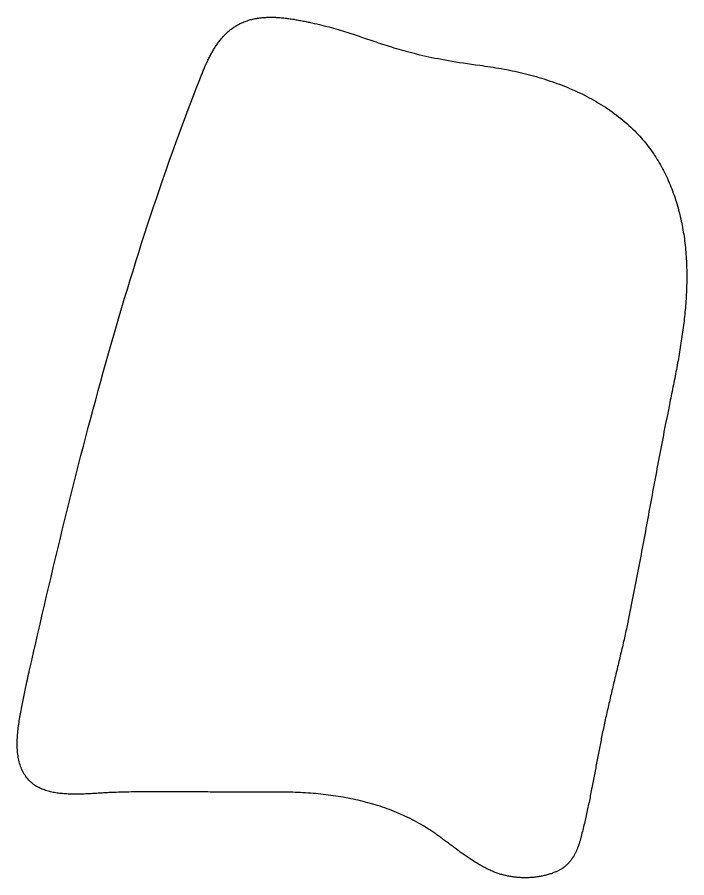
# Model space of a CAD drawing. Header units: metres. Extents: x 157 to 275, y -144 to -64.
# Drawn here: x 161.87 to 192.31, y -144.02 to -104.86 of the extents above; entities that cross this region are included whole.
import ezdxf

# ---------------------------------------------------------------- set-up
doc = ezdxf.new("R2010")
doc.units = ezdxf.units.M

msp = doc.modelspace()

# ---------------------------------------------------------------- linework, layer by layer
msp.add_lwpolyline([(162.306, -135.119872), (162.307524, -135.111998), (162.309048, -135.104124), (162.310572, -135.09625), (162.312096, -135.088376), (162.31362, -135.080502), (162.315144, -135.072628), (162.316668, -135.064754), (162.318192, -135.05688), (162.319716, -135.049006), (162.32124, -135.041132), (162.322764, -135.033258), (162.324288, -135.025384), (162.325812, -135.01751), (162.327336, -135.009636), (162.32886, -135.001762), (162.330384, -134.993888), (162.331908, -134.986014), (162.333432, -134.97814), (162.334956, -134.970266), (162.33648, -134.962392), (162.338004, -134.954518), (162.339528, -134.946644), (162.341052, -134.93877), (162.342576, -134.930896), (162.3441, -134.923022), (162.345878, -134.915148), (162.347656, -134.907274), (162.349434, -134.8994), (162.351212, -134.891526), (162.35299, -134.883652), (162.354768, -134.875778), (162.356546, -134.867904), (162.358324, -134.86003), (162.360102, -134.852156), (162.36188, -134.844282), (162.363658, -134.836408), (162.365436, -134.828534), (162.367214, -134.82066), (162.368992, -134.812786), (162.37077, -134.804912), (162.372548, -134.797038), (162.374326, -134.789418), (162.376104, -134.781544), (162.377882, -134.773924), (162.37966, -134.766304), (162.381438, -134.758684), (162.383216, -134.751064), (162.384994, -134.743444), (162.386772, -134.735824), (162.38855, -134.728204), (162.390328, -134.720584), (162.392106, -134.712964), (162.393884, -134.705344), (162.395662, -134.697724), (162.39744, -134.690104), (162.399218, -134.682484), (162.400996, -134.674864), (162.402774, -134.667244), (162.404552, -134.659624), (162.40633, -134.652004), (162.408108, -134.644384), (162.409886, -134.636764), (162.411664, -134.629144), (162.413442, -134.621524), (162.511232, -134.190994), (162.609276, -133.760972), (162.707574, -133.331204), (162.806126, -132.90169), (162.904932, -132.47243), (163.004246, -132.043678), (163.103814, -131.61518), (163.20389, -131.186936), (163.30422, -130.758946), (163.405058, -130.331464), (163.506404, -129.904236), (163.608004, -129.477262), (163.710112, -129.050542), (163.812728, -128.62433), (163.916106, -128.198372), (164.019992, -127.772668), (164.124386, -127.347218), (164.229542, -126.922276), (164.335206, -126.497588), (164.441632, -126.073154), (164.54882, -125.648974), (164.656516, -125.225048), (164.764974, -124.80163), (164.874194, -124.378466), (164.984176, -123.955556), (165.095174, -123.5329), (165.206934, -123.110498), (165.319456, -122.688604), (165.432994, -122.266964), (165.547548, -121.845578), (165.662864, -121.424446), (165.779196, -121.003822), (165.896544, -120.583452), (166.014908, -120.163336), (166.134288, -119.743474), (166.254684, -119.323866), (166.37635, -118.904766), (166.499032, -118.48592), (166.62273, -118.067328), (166.747698, -117.64899), (166.873936, -117.230906), (167.001444, -116.813076), (167.129968, -116.395754), (167.259762, -115.978686), (167.390826, -115.561872), (167.523414, -115.145312), (167.657272, -114.729006), (167.7924, -114.313208), (167.929052, -113.897664), (168.066974, -113.482374), (168.20642, -113.067338), (168.34739, -112.652556), (168.489884, -112.238028), (168.633902, -111.824008), (168.779444, -111.410242), (168.92651, -110.99673), (169.0751, -110.583472), (169.225214, -110.170468), (169.377106, -109.757718), (169.530522, -109.345222), (169.685716, -108.933234), (169.842688, -108.5215), (170.001438, -108.11002), (170.161966, -107.698794), (170.179238, -107.654598), (170.196764, -107.610402), (170.21429, -107.566206), (170.23207, -107.52201), (170.24985, -107.47756), (170.267884, -107.43311), (170.285918, -107.38866), (170.304206, -107.34421), (170.322748, -107.29976), (170.34129, -107.25531), (170.360086, -107.211114), (170.379136, -107.166918), (170.39844, -107.122722), (170.417744, -107.078526), (170.437302, -107.034584), (170.457114, -106.990642), (170.47718, -106.9467), (170.4975, -106.903012), (170.518074, -106.859324), (170.538902, -106.81589), (170.559984, -106.77271), (170.58132, -106.72953), (170.60291, -106.686604), (170.624754, -106.643932), (170.646852, -106.601514), (170.669458, -106.55935), (170.692318, -106.51744), (170.715432, -106.475784), (170.7388, -106.434382), (170.762676, -106.393234), (170.786806, -106.35234), (170.811444, -106.3117), (170.836336, -106.271314), (170.861482, -106.231182), (170.887136, -106.191558), (170.913298, -106.152188), (170.939714, -106.113326), (170.966638, -106.074718), (170.993816, -106.036364), (171.021502, -105.998518), (171.049696, -105.96118), (171.078144, -105.924096), (171.1071, -105.88752), (171.136564, -105.851452), (171.166536, -105.815892), (171.197016, -105.780586), (171.228004, -105.745788), (171.2595, -105.711498), (171.291504, -105.677716), (171.324016, -105.644442), (171.357036, -105.611676), (171.390564, -105.579672), (171.4246, -105.548176), (171.459144, -105.517188), (171.494196, -105.486708), (171.529756, -105.45699), (171.565824, -105.42778), (171.602654, -105.399332), (171.639992, -105.371392), (171.677838, -105.344214), (171.716446, -105.317544), (171.755562, -105.291636), (171.795186, -105.26649), (171.835572, -105.241852), (171.882816, -105.21442), (171.930568, -105.188258), (171.978574, -105.163112), (172.027088, -105.139236), (172.075856, -105.116376), (172.124878, -105.094786), (172.174408, -105.074212), (172.224192, -105.054654), (172.27423, -105.036112), (172.324522, -105.01884), (172.375322, -105.002584), (172.426376, -104.987344), (172.477684, -104.972866), (172.529246, -104.959404), (172.581062, -104.946958), (172.633132, -104.935528), (172.685456, -104.92486), (172.738034, -104.915208), (172.790866, -104.906318), (172.843952, -104.898444), (172.897038, -104.891332), (172.950378, -104.884982), (173.003972, -104.879394), (173.05782, -104.874568), (173.111668, -104.870504), (173.16577, -104.867202), (173.220126, -104.864662), (173.274482, -104.862884), (173.329092, -104.861868), (173.383702, -104.86136), (173.438566, -104.861614), (173.49343, -104.862376), (173.548294, -104.8639), (173.603412, -104.865932), (173.65853, -104.868472), (173.713902, -104.871774), (173.769274, -104.875584), (173.824646, -104.879902), (173.880018, -104.884728), (173.93539, -104.890062), (173.990762, -104.895904), (174.046388, -104.902), (174.102014, -104.908604), (174.15764, -104.915716), (174.213266, -104.923082), (174.268892, -104.930956), (174.324264, -104.939084), (174.379636, -104.94772), (174.435008, -104.95661), (174.49038, -104.965754), (174.545752, -104.975152), (174.60087, -104.984804), (174.655988, -104.99471), (174.711106, -105.00487), (174.76597, -105.015284), (174.820834, -105.025952), (174.875698, -105.03662), (174.930308, -105.047542), (174.984664, -105.058464), (175.03902, -105.06964), (175.093122, -105.080816), (175.147224, -105.092246), (175.201072, -105.103676), (175.254666, -105.115106), (175.373538, -105.141014), (175.490124, -105.16743), (175.604678, -105.1941), (175.716946, -105.221278), (175.827436, -105.24871), (175.935894, -105.27665), (176.042828, -105.304844), (176.147984, -105.333546), (176.251616, -105.362502), (176.353978, -105.391712), (176.45507, -105.421176), (176.554892, -105.450894), (176.653698, -105.48112), (176.751488, -105.5116), (176.848516, -105.542334), (176.944782, -105.573068), (177.040286, -105.604056), (177.135282, -105.635298), (177.230024, -105.666794), (177.324512, -105.698544), (177.418746, -105.730294), (177.51298, -105.762298), (177.607214, -105.794302), (177.701702, -105.82656), (177.796444, -105.858818), (177.89144, -105.89133), (177.986944, -105.923842), (178.08321, -105.956354), (178.179984, -105.988866), (178.277774, -106.021378), (178.376326, -106.05389), (178.476148, -106.086402), (178.576986, -106.118914), (178.679094, -106.151426), (178.782726, -106.183938), (178.887882, -106.21645), (178.994562, -106.248962), (179.10302, -106.28122), (179.213256, -106.313478), (179.325524, -106.345736), (179.439824, -106.37774), (179.556156, -106.409744), (179.674774, -106.441494), (179.795932, -106.47299), (179.91963, -106.504486), (180.045868, -106.535728), (180.1749, -106.566716), (180.306726, -106.59745), (180.4416, -106.62793), (180.579522, -106.658156), (180.720492, -106.688128), (180.864764, -106.717846), (181.012592, -106.74731), (181.163976, -106.77652), (181.318916, -106.805476), (181.477666, -106.833924), (181.640226, -106.862118), (181.806596, -106.890058), (181.97703, -106.91749), (182.151782, -106.944668), (182.330852, -106.971338), (182.51424, -106.997754), (182.7022, -107.023662), (182.894732, -107.049062), (183.01716, -107.065318), (183.139588, -107.082336), (183.262016, -107.100116), (183.384444, -107.118658), (183.507126, -107.137962), (183.629808, -107.158028), (183.75249, -107.178856), (183.875172, -107.2007), (183.9976, -107.223306), (184.120028, -107.246674), (184.242456, -107.271058), (184.36463, -107.296204), (184.486804, -107.322366), (184.608724, -107.34929), (184.73039, -107.37723), (184.852056, -107.406186), (184.973468, -107.435904), (185.094626, -107.466638), (185.21553, -107.498388), (185.33618, -107.531154), (185.456576, -107.564936), (185.576464, -107.599734), (185.696098, -107.635548), (185.815224, -107.672378), (185.934096, -107.710224), (186.05246, -107.749086), (186.170316, -107.788964), (186.287918, -107.829858), (186.405012, -107.872022), (186.521598, -107.915202), (186.637676, -107.959398), (186.753246, -108.004864), (186.868054, -108.051346), (186.982354, -108.099098), (187.096146, -108.147866), (187.209176, -108.197904), (187.321444, -108.249212), (187.433204, -108.301536), (187.544202, -108.35513), (187.654438, -108.409994), (187.763912, -108.466128), (187.872624, -108.523532), (187.980574, -108.582206), (188.087762, -108.64215), (188.194188, -108.703364), (188.299598, -108.765848), (188.404246, -108.829602), (188.507878, -108.894626), (188.610748, -108.96092), (188.712602, -109.028738), (188.81344, -109.097826), (188.913262, -109.168184), (189.012068, -109.240066), (189.109858, -109.313218), (189.206632, -109.387894), (189.30239, -109.46384), (189.397132, -109.54131), (189.490604, -109.62005), (189.58306, -109.700314), (189.674246, -109.782102), (189.764416, -109.865414), (189.853316, -109.95025), (189.940946, -110.036356), (190.027306, -110.123986), (190.09741, -110.197392), (190.166244, -110.27156), (190.233808, -110.346744), (190.300102, -110.422944), (190.36538, -110.499906), (190.429388, -110.577884), (190.492126, -110.656624), (190.553848, -110.73638), (190.6143, -110.816898), (190.673482, -110.898178), (190.731648, -110.98022), (190.788544, -111.063024), (190.844424, -111.14659), (190.899034, -111.230918), (190.952628, -111.316008), (191.004952, -111.40186), (191.05626, -111.488474), (191.106298, -111.57585), (191.15532, -111.663734), (191.203072, -111.75238), (191.249808, -111.841788), (191.295528, -111.931704), (191.339978, -112.022128), (191.383412, -112.113314), (191.42583, -112.205008), (191.467232, -112.29721), (191.507364, -112.38992), (191.54648, -112.483138), (191.58458, -112.576864), (191.621664, -112.671098), (191.657732, -112.76584), (191.692784, -112.86109), (191.72682, -112.956848), (191.759586, -113.053114), (191.791336, -113.149634), (191.82207, -113.246662), (191.851788, -113.343944), (191.88049, -113.441734), (191.908176, -113.539778), (191.9351, -113.638076), (191.961008, -113.736882), (191.9859, -113.835942), (192.009776, -113.935256), (192.032636, -114.034824), (192.05448, -114.134646), (192.075562, -114.234722), (192.095628, -114.335052), (192.114678, -114.435382), (192.132712, -114.535966), (192.149984, -114.636804), (192.16624, -114.737642), (192.18148, -114.838734), (192.195958, -114.939826), (192.20942, -115.041172), (192.221866, -115.142518), (192.23355, -115.243864), (192.244218, -115.345464), (192.254124, -115.447064), (192.263014, -115.548664), (192.271142, -115.650264), (192.278508, -115.751864), (192.284858, -115.853464), (192.290446, -115.955064), (192.295018, -116.05641), (192.298828, -116.157756), (192.301876, -116.259102), (192.304162, -116.360448), (192.305686, -116.461794), (192.306702, -116.56314), (192.306956, -116.664486), (192.306448, -116.765832), (192.305178, -116.867178), (192.3034, -116.96827), (192.30086, -117.069362), (192.297558, -117.170454), (192.293748, -117.271546), (192.28943, -117.372638), (192.28435, -117.47373), (192.278762, -117.574822), (192.272412, -117.675914), (192.265554, -117.777006), (192.258188, -117.877844), (192.250314, -117.978682), (192.241932, -118.07952), (192.233042, -118.180358), (192.223644, -118.281196), (192.213738, -118.382034), (192.203324, -118.482872), (192.192402, -118.58371), (192.180972, -118.684548), (192.169034, -118.785132), (192.156588, -118.885716), (192.143888, -118.9863), (192.13068, -119.086884), (192.116964, -119.187468), (192.102994, -119.288052), (192.088516, -119.388636), (192.073784, -119.48922), (192.058798, -119.589804), (192.043304, -119.690134), (192.027556, -119.790464), (192.011554, -119.890794), (191.995044, -119.991124), (191.97828, -120.091454), (191.961262, -120.191784), (191.94399, -120.292114), (191.926464, -120.392444), (191.908684, -120.49252), (191.89065, -120.592596), (191.872362, -120.692672), (191.85382, -120.792748), (191.835024, -120.892824), (191.816228, -120.9929), (191.797178, -121.092976), (191.777874, -121.192798), (191.75857, -121.29262), (191.739012, -121.392442), (191.719454, -121.492264), (191.699642, -121.592086), (191.67983, -121.691908), (191.659764, -121.79173), (191.639698, -121.891298), (191.619632, -121.990866), (191.599566, -122.090434), (191.579246, -122.190002), (191.558926, -122.28957), (191.538606, -122.389138), (191.518286, -122.488706), (191.486536, -122.644408), (191.45504, -122.799856), (191.423798, -122.954796), (191.39281, -123.109482), (191.362076, -123.263914), (191.331596, -123.418092), (191.30137, -123.572016), (191.271398, -123.725686), (191.241426, -123.879102), (191.211708, -124.032264), (191.182244, -124.185172), (191.15278, -124.337826), (191.12357, -124.490226), (191.094614, -124.642372), (191.065658, -124.794264), (191.036956, -124.945902), (191.008254, -125.09754), (190.979806, -125.248924), (190.951358, -125.400054), (190.923164, -125.551184), (190.89497, -125.70206), (190.866776, -125.852936), (190.838836, -126.003558), (190.810896, -126.15418), (190.782956, -126.304802), (190.75527, -126.45517), (190.727584, -126.605538), (190.699898, -126.755906), (190.672212, -126.906274), (190.644526, -127.056642), (190.61684, -127.206756), (190.589154, -127.35687), (190.561468, -127.506984), (190.533782, -127.657098), (190.506096, -127.807466), (190.47841, -127.957834), (190.450724, -128.108202), (190.423038, -128.25857), (190.395098, -128.408938), (190.367158, -128.55956), (190.339218, -128.710182), (190.311278, -128.860804), (190.283084, -129.01168), (190.25489, -129.162556), (190.226696, -129.313686), (190.198248, -129.464816), (190.1698, -129.6162), (190.141098, -129.767838), (190.112396, -129.919476), (190.08344, -130.071368), (190.054484, -130.223514), (190.025274, -130.375914), (189.99581, -130.528568), (189.966346, -130.681476), (189.936628, -130.834638), (189.906656, -130.988054), (189.876684, -131.141724), (189.846458, -131.295648), (189.815978, -131.449826), (189.785244, -131.604258), (189.754256, -131.758944), (189.723014, -131.913884), (189.691518, -132.069332), (189.659768, -132.225034), (189.643766, -132.303266), (189.62751, -132.381752), (189.611, -132.460492), (189.594236, -132.53974), (189.577218, -132.619242), (189.559946, -132.698998), (189.542674, -132.779008), (189.525148, -132.859272), (189.507368, -132.93979), (189.489334, -133.020562), (189.4713, -133.101588), (189.453012, -133.182868), (189.43447, -133.264402), (189.415928, -133.34619), (189.397132, -133.428232), (189.378082, -133.510274), (189.359032, -133.59257), (189.339728, -133.67512), (189.320424, -133.75767), (189.30112, -133.840474), (189.281562, -133.923278), (189.262004, -134.006336), (189.242446, -134.089394), (189.222634, -134.172706), (189.202822, -134.256018), (189.18301, -134.33933), (189.163198, -134.422896), (189.143386, -134.506462), (189.12332, -134.590028), (189.103254, -134.673594), (189.083188, -134.75716), (189.063122, -134.840726), (189.043056, -134.924292), (189.02299, -135.007858), (189.002924, -135.091424), (188.982858, -135.17499), (188.963046, -135.258556), (188.943234, -135.342122), (188.923422, -135.425434), (188.90361, -135.508746), (188.883798, -135.592058), (188.86424, -135.675116), (188.844682, -135.758174), (188.825124, -135.840978), (188.80582, -135.923782), (188.786516, -136.006332), (188.767212, -136.088882), (188.748162, -136.171178), (188.729366, -136.25322), (188.71057, -136.335262), (188.692028, -136.41705), (188.673486, -136.498584), (188.655198, -136.579864), (188.637164, -136.66089), (188.61913, -136.741662), (188.60135, -136.82218), (188.583824, -136.902444), (188.566552, -136.982454), (188.54928, -137.06221), (188.532262, -137.141712), (188.515498, -137.22096), (188.498988, -137.2997), (188.482732, -137.378186), (188.46673, -137.456418), (188.451744, -137.530332), (188.436758, -137.6045), (188.422026, -137.678668), (188.407294, -137.752836), (188.392562, -137.827004), (188.378084, -137.901172), (188.363606, -137.975594), (188.349128, -138.050016), (188.33465, -138.124438), (188.320426, -138.19886), (188.306202, -138.273282), (188.291978, -138.347704), (188.277754, -138.422126), (188.26353, -138.496802), (188.249306, -138.571478), (188.235336, -138.646154), (188.221366, -138.72083), (188.207396, -138.795506), (188.193426, -138.870182), (188.179456, -138.944858), (188.165486, -139.019534), (188.151516, -139.09421), (188.137546, -139.168886), (188.123576, -139.243562), (188.109606, -139.318238), (188.095382, -139.392914), (188.081158, -139.46759), (188.066934, -139.542266), (188.05271, -139.616942), (188.038486, -139.691618), (188.024262, -139.766294), (188.009784, -139.84097), (187.995306, -139.915646), (187.980828, -139.990322), (187.96635, -140.064998), (187.951618, -140.139674), (187.936886, -140.21435), (187.922154, -140.288772), (187.907168, -140.363194), (187.892182, -140.437616), (187.876942, -140.512038), (187.861702, -140.58646), (187.846208, -140.660882), (187.830714, -140.735304), (187.814966, -140.809726), (187.799218, -140.883894), (187.783216, -140.958062), (187.767214, -141.03223), (187.750958, -141.106398), (187.734702, -141.180566), (187.718192, -141.25448), (187.701428, -141.328394), (187.684664, -141.402308), (187.667646, -141.476222), (187.650374, -141.549882), (187.633102, -141.623542), (187.615576, -141.697202), (187.597796, -141.770862), (187.579762, -141.844268), (187.561474, -141.917674), (187.543186, -141.99108), (187.524644, -142.064232), (187.505848, -142.137384), (187.486798, -142.210536), (187.47867, -142.240762), (187.470542, -142.270988), (187.46216, -142.301214), (187.453524, -142.331186), (187.444888, -142.361158), (187.435998, -142.390876), (187.426854, -142.420594), (187.417456, -142.450058), (187.407804, -142.479522), (187.398152, -142.508732), (187.388246, -142.537942), (187.378086, -142.566898), (187.367672, -142.595854), (187.357004, -142.624556), (187.346082, -142.653004), (187.334906, -142.681452), (187.323476, -142.709646), (187.311792, -142.737586), (187.299854, -142.765272), (187.287662, -142.792958), (187.275216, -142.82039), (187.262516, -142.847568), (187.249562, -142.874492), (187.2361, -142.901162), (187.222384, -142.927832), (187.208414, -142.954248), (187.19419, -142.98041), (187.179712, -143.006318), (187.164726, -143.031972), (187.149486, -143.057372), (187.133992, -143.082518), (187.11799, -143.10741), (187.101734, -143.132048), (187.085224, -143.156432), (187.068206, -143.180562), (187.050934, -143.204184), (187.033154, -143.227552), (187.01512, -143.250666), (186.996578, -143.273526), (186.977782, -143.296132), (186.958478, -143.318484), (186.93892, -143.340328), (186.918854, -143.361918), (186.898534, -143.383254), (186.877706, -143.404082), (186.85637, -143.424656), (186.83478, -143.444976), (186.812682, -143.464788), (186.790076, -143.484346), (186.766962, -143.503396), (186.743594, -143.522192), (186.719718, -143.54048), (186.695334, -143.558514), (186.670442, -143.57604), (186.645042, -143.593312), (186.619134, -143.610076), (186.592718, -143.626586), (186.566048, -143.642588), (186.53887, -143.658082), (186.511184, -143.673322), (186.48299, -143.688054), (186.454288, -143.702278), (186.425078, -143.715994), (186.395106, -143.729456), (186.352688, -143.74749), (186.310016, -143.765016), (186.26709, -143.782034), (186.223656, -143.79829), (186.179968, -143.814038), (186.136026, -143.829278), (186.09183, -143.843756), (186.04738, -143.857726), (186.002676, -143.871188), (185.957718, -143.883888), (185.912506, -143.89608), (185.86704, -143.907764), (185.82132, -143.918686), (185.7756, -143.9291), (185.729626, -143.939006), (185.683398, -143.94815), (185.63717, -143.956786), (185.590688, -143.964914), (185.543952, -143.97228), (185.497216, -143.979138), (185.450226, -143.985488), (185.403236, -143.991076), (185.356246, -143.996156), (185.309002, -144.000728), (185.261758, -144.004792), (185.214514, -144.008094), (185.167016, -144.010888), (185.119518, -144.013174), (185.07202, -144.014952), (185.024522, -144.015968), (184.977024, -144.016476), (184.929526, -144.016476), (184.882028, -144.015968), (184.83453, -144.014698), (184.787032, -144.01292), (184.739534, -144.010634), (184.692036, -144.00784), (184.644792, -144.004284), (184.597548, -144.00022), (184.550304, -143.995648), (184.503314, -143.990568), (184.456324, -143.98498), (184.409334, -143.97863), (184.362598, -143.971772), (184.315862, -143.964406), (184.26938, -143.956532), (184.223152, -143.94815), (184.176924, -143.939006), (184.13095, -143.929354), (184.08523, -143.919194), (184.03951, -143.908526), (183.994044, -143.89735), (183.948832, -143.885666), (183.903874, -143.87322), (183.85917, -143.860266), (183.81472, -143.846804), (183.770524, -143.832834), (183.726582, -143.818356), (183.682894, -143.80337), (183.63946, -143.787876), (183.596534, -143.77162), (183.553862, -143.754856), (183.511444, -143.737584), (183.46928, -143.719804), (183.418734, -143.697706), (183.368442, -143.6751), (183.318404, -143.651986), (183.26862, -143.628364), (183.219344, -143.604234), (183.170322, -143.579596), (183.121554, -143.55445), (183.07304, -143.528796), (183.02478, -143.502634), (182.976774, -143.476218), (182.929022, -143.449294), (182.88127, -143.422116), (182.833772, -143.39443), (182.786528, -143.36649), (182.739538, -143.338042), (182.692802, -143.30934), (182.646066, -143.28013), (182.599584, -143.250666), (182.553356, -143.220948), (182.507128, -143.190976), (182.461154, -143.16075), (182.415434, -143.130016), (182.369714, -143.099028), (182.324248, -143.06804), (182.278782, -143.036798), (182.23357, -143.005302), (182.188358, -142.973552), (182.1434, -142.941548), (182.098442, -142.909544), (182.053484, -142.877286), (182.00878, -142.844774), (181.964076, -142.812262), (181.919372, -142.779496), (181.874668, -142.74673), (181.830218, -142.71371), (181.785768, -142.68069), (181.741318, -142.64767), (181.696868, -142.61465), (181.652418, -142.581376), (181.607968, -142.548102), (181.563518, -142.514828), (181.519068, -142.481554), (181.474618, -142.44828), (181.430168, -142.415006), (181.385718, -142.381986), (181.341268, -142.348966), (181.296818, -142.315946), (181.252114, -142.282926), (181.20741, -142.25016), (181.162706, -142.217394), (181.118002, -142.184882), (181.073044, -142.15237), (181.028086, -142.120112), (180.983128, -142.087854), (180.937916, -142.05585), (180.892704, -142.0241), (180.847238, -141.99235), (180.801772, -141.960854), (180.756052, -141.929612), (180.710332, -141.898624), (180.664358, -141.86789), (180.61813, -141.83741), (180.571902, -141.807184), (180.52542, -141.777212), (180.428138, -141.715998), (180.330348, -141.656308), (180.231796, -141.597888), (180.132736, -141.540738), (180.032914, -141.485112), (179.932584, -141.430756), (179.831492, -141.37767), (179.729892, -141.325854), (179.627784, -141.275308), (179.524914, -141.226032), (179.421536, -141.178026), (179.31765, -141.13129), (179.213256, -141.085824), (179.108354, -141.041628), (179.002944, -140.998702), (178.897026, -140.956792), (178.7906, -140.916152), (178.683666, -140.876782), (178.576224, -140.838428), (178.468274, -140.801344), (178.36007, -140.765276), (178.251358, -140.730478), (178.142138, -140.696696), (178.032664, -140.664184), (177.922682, -140.632688), (177.812446, -140.602208), (177.701702, -140.572744), (177.590704, -140.544296), (177.479452, -140.516864), (177.367692, -140.490702), (177.255678, -140.465302), (177.14341, -140.440918), (177.030888, -140.41755), (176.918112, -140.395198), (176.805082, -140.373862), (176.691798, -140.353542), (176.57826, -140.333984), (176.464468, -140.315442), (176.350422, -140.297916), (176.236376, -140.281152), (176.122076, -140.265404), (176.007522, -140.250418), (175.892968, -140.236448), (175.77816, -140.22324), (175.663098, -140.210794), (175.548036, -140.19911), (175.432974, -140.188442), (175.317658, -140.178536), (175.202342, -140.169392), (175.087026, -140.16101), (174.97171, -140.15339), (174.85614, -140.146532), (174.74057, -140.140436), (174.625, -140.135102), (174.50943, -140.130276), (174.39386, -140.126212), (174.27829, -140.12291), (174.162974, -140.12037), (174.047658, -140.118338), (173.932342, -140.117068), (173.817026, -140.116306), (173.701964, -140.116306), (173.586902, -140.116814), (173.472094, -140.118084), (173.357286, -140.119354), (173.242732, -140.120624), (173.128432, -140.12164), (173.014132, -140.122402), (172.900086, -140.123164), (172.78604, -140.123672), (172.672248, -140.123926), (172.55871, -140.12418), (172.445172, -140.12418), (172.331888, -140.12418), (172.218604, -140.123926), (172.105574, -140.123672), (171.992544, -140.123418), (171.879768, -140.12291), (171.766992, -140.122402), (171.654216, -140.121894), (171.541694, -140.121132), (171.429172, -140.12037), (171.31665, -140.119608), (171.204382, -140.118846), (171.092114, -140.11783), (170.979846, -140.116814), (170.867578, -140.115798), (170.755564, -140.114782), (170.64355, -140.113766), (170.531536, -140.11275), (170.419522, -140.111734), (170.307508, -140.110718), (170.195494, -140.109702), (170.08348, -140.108686), (169.971466, -140.10767), (169.859452, -140.106654), (169.747438, -140.105638), (169.635424, -140.104622), (169.52341, -140.10386), (169.411396, -140.103098), (169.299382, -140.102336), (169.187368, -140.101574), (169.075354, -140.101066), (168.96334, -140.100558), (168.851326, -140.10005), (168.739058, -140.099796), (168.62679, -140.099542), (168.514522, -140.099542), (168.402254, -140.099542), (168.289732, -140.099796), (168.17721, -140.10005), (168.064688, -140.100558), (167.951912, -140.101066), (167.839136, -140.101828), (167.72636, -140.102844), (167.61333, -140.10386), (167.5003, -140.10513), (167.387016, -140.106654), (167.273732, -140.108432), (167.160194, -140.11021), (167.046656, -140.112242), (166.932864, -140.114528), (166.819072, -140.117068), (166.705026, -140.119862), (166.590726, -140.12291), (166.476426, -140.126212), (166.361872, -140.129768), (166.247064, -140.133578), (166.192708, -140.13561), (166.13759, -140.137896), (166.08171, -140.140436), (166.024814, -140.14323), (165.967156, -140.146278), (165.90899, -140.14958), (165.850062, -140.153136), (165.790372, -140.156692), (165.730174, -140.160502), (165.669214, -140.164312), (165.607746, -140.168122), (165.54577, -140.171932), (165.483286, -140.175742), (165.420548, -140.179552), (165.357302, -140.183362), (165.293548, -140.186918), (165.22954, -140.190474), (165.165278, -140.193776), (165.100762, -140.196824), (165.035992, -140.199872), (164.970968, -140.202666), (164.90569, -140.205206), (164.840412, -140.207238), (164.77488, -140.209016), (164.709348, -140.21054), (164.643816, -140.211556), (164.578284, -140.212064), (164.512752, -140.212318), (164.447474, -140.212064), (164.382196, -140.211302), (164.317172, -140.210032), (164.252402, -140.208), (164.187632, -140.20546), (164.123116, -140.202158), (164.059108, -140.198348), (163.995354, -140.193776), (163.931854, -140.188442), (163.868862, -140.182346), (163.806378, -140.175488), (163.744148, -140.167868), (163.68268, -140.159486), (163.62172, -140.150088), (163.561268, -140.139928), (163.501324, -140.128752), (163.442142, -140.11656), (163.383722, -140.103352), (163.32581, -140.089382), (163.26866, -140.074142), (163.212526, -140.057886), (163.157154, -140.040614), (163.102544, -140.022072), (163.04895, -140.002514), (162.996118, -139.981686), (162.944302, -139.959588), (162.893502, -139.93622), (162.843718, -139.911582), (162.795204, -139.885674), (162.747706, -139.858496), (162.701224, -139.829794), (162.656012, -139.799822), (162.61207, -139.768326), (162.569398, -139.73556), (162.527996, -139.70127), (162.487864, -139.665456), (162.43808, -139.617196), (162.390582, -139.567412), (162.345624, -139.516358), (162.302952, -139.46378), (162.262566, -139.409932), (162.224466, -139.354814), (162.188652, -139.298426), (162.15487, -139.240768), (162.123374, -139.18184), (162.09391, -139.121896), (162.066478, -139.060682), (162.041078, -138.998452), (162.017456, -138.935206), (161.995866, -138.87069), (161.976054, -138.805412), (161.95802, -138.739118), (161.941764, -138.671808), (161.927286, -138.603736), (161.914332, -138.534648), (161.903156, -138.464798), (161.893504, -138.394186), (161.885376, -138.322812), (161.878772, -138.250676), (161.873438, -138.178032), (161.869628, -138.104626), (161.867088, -138.030712), (161.865818, -137.956036), (161.865818, -137.880852), (161.867088, -137.80516), (161.869374, -137.729214), (161.87293, -137.65276), (161.877502, -137.575798), (161.88309, -137.498582), (161.889694, -137.421112), (161.89706, -137.343134), (161.905442, -137.265156), (161.914586, -137.186924), (161.924492, -137.108438), (161.93516, -137.029698), (161.94659, -136.950958), (161.958528, -136.872218), (161.971228, -136.793478), (161.984436, -136.714484), (161.998152, -136.635744), (162.012376, -136.557004), (162.026854, -136.478264), (162.04184, -136.399778), (162.05708, -136.321292), (162.072574, -136.24306), (162.088322, -136.165082), (162.104324, -136.087358), (162.120326, -136.009888), (162.136582, -135.932926), (162.152838, -135.856218), (162.169094, -135.780018), (162.18535, -135.704326), (162.201606, -135.629142), (162.217608, -135.554466), (162.233356, -135.480298), (162.24885, -135.406638), (162.26409, -135.33374), (162.279076, -135.261604), (162.293808, -135.189976), (162.308032, -135.11911)])

doc.saveas('drawing.dxf')
